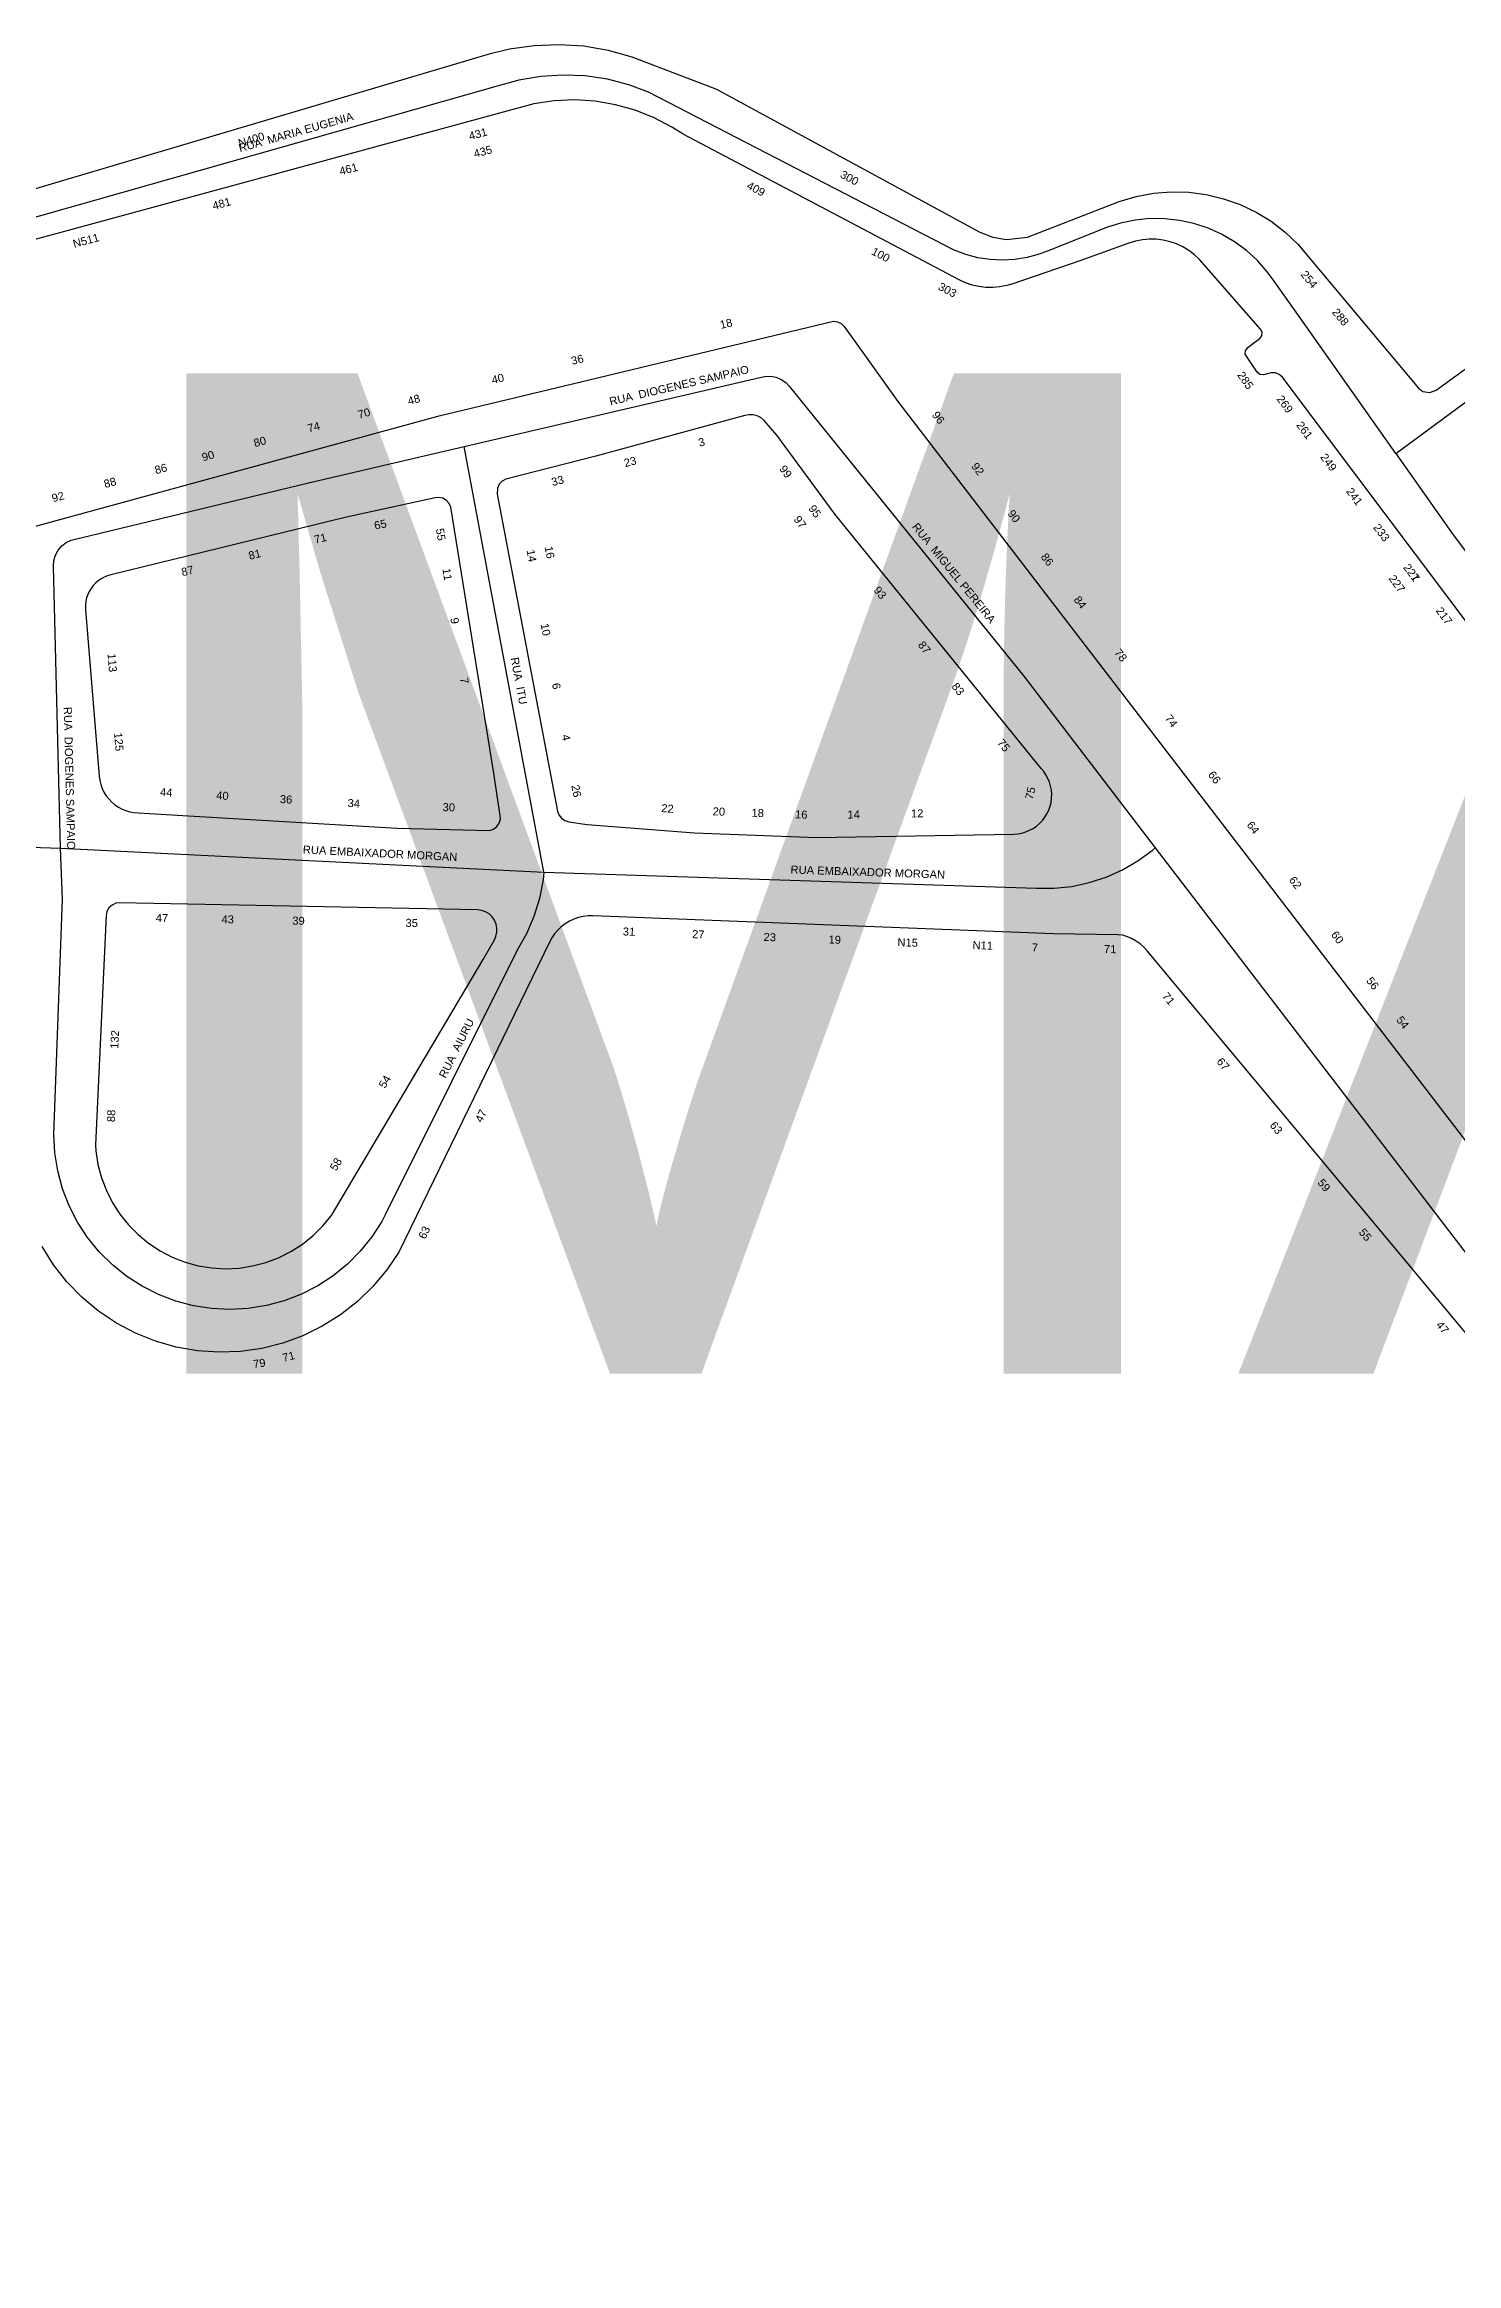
# Model space of a CAD drawing. Header units: millimetres. Extents: x 617751 to 636088, y 68402 to 77988.
# Drawn here: x 627833.8 to 628045.6, y 72740.1 to 73072.9 of the extents above; entities that cross this region are included whole.
import ezdxf

# ---------------------------------------------------------------- set-up
doc = ezdxf.new("R2010")
doc.units = ezdxf.units.MM
doc.header["$LTSCALE"] = 3
doc.header["$MEASUREMENT"] = 0
for name, color, linetype in [('ALINHAMENTO PREDIAL', 120, 'Continuous'), ('BAIRRO', 30, 'Continuous'), ('NOME LOGRADOURO', 252, 'Continuous'), ('NUMERAÇÃO', 7, 'Continuous')]:
    doc.layers.add(name, color=color, linetype=linetype)
doc.styles.get("Standard").update_dxf_attribs({"font": 'arial.ttf'})

msp = doc.modelspace()

# ---------------------------------------------------------------- linework, layer by layer
at = {"layer": 'ALINHAMENTO PREDIAL'}
for points in [[(627823.94, 73048.75), (627900.77, 73071.54), (627903.62, 73072.23), (627907.3, 73072.77), (627911.02, 73072.92), (627914.73, 73072.68), (627918.39, 73072.06), (627921.97, 73071.05), (627934.64, 73066.18), (627974.14, 73044.75), (627976.09, 73044), (627978.15, 73043.67), (627981.26, 73043.99), (627995.05, 73049.35), (627997.59, 73050.1), (628000.19, 73050.59), (628002.83, 73050.8), (628005.48, 73050.74), (628008.1, 73050.4), (628010.68, 73049.78), (628013.18, 73048.9), (628015.57, 73047.77), (628017.83, 73046.39), (628019.93, 73044.78), (628021.85, 73042.96), (628039.92, 73021.37), (628040.59, 73020.88), (628041.62, 73020.72), (628042.58, 73021.09), (628068.44, 73039.84)], [(627823.94, 73048.75), (627900.77, 73071.54), (627903.62, 73072.23), (627907.3, 73072.77), (627911.02, 73072.92), (627914.73, 73072.68), (627918.39, 73072.06), (627921.97, 73071.05), (627934.64, 73066.18), (627974.14, 73044.75), (627976.09, 73044), (627978.15, 73043.67), (627981.26, 73043.99), (627995.05, 73049.35), (627997.59, 73050.1), (628000.19, 73050.59), (628002.83, 73050.8), (628005.48, 73050.74), (628008.1, 73050.4), (628010.68, 73049.78), (628013.18, 73048.9), (628015.57, 73047.77), (628017.83, 73046.39), (628019.93, 73044.78), (628021.85, 73042.96), (628039.92, 73021.37), (628040.59, 73020.88), (628041.62, 73020.72), (628042.58, 73021.09), (628068.44, 73039.84)], [(627823.94, 73048.75), (627900.77, 73071.54), (627903.62, 73072.23), (627907.3, 73072.77), (627911.02, 73072.92), (627914.73, 73072.68), (627918.39, 73072.06), (627921.97, 73071.05), (627934.64, 73066.18), (627974.14, 73044.75), (627976.09, 73044), (627978.15, 73043.67), (627981.26, 73043.99), (627995.05, 73049.35), (627997.59, 73050.1), (628000.19, 73050.59), (628002.83, 73050.8), (628005.48, 73050.74), (628008.1, 73050.4), (628010.68, 73049.78), (628013.18, 73048.9), (628015.57, 73047.77), (628017.83, 73046.39), (628019.93, 73044.78), (628021.85, 73042.96), (628039.92, 73021.37), (628040.59, 73020.88), (628041.62, 73020.72), (628042.58, 73021.09), (628068.44, 73039.84)], [(627823.94, 73048.75), (627900.77, 73071.54), (627903.62, 73072.23), (627907.3, 73072.77), (627911.02, 73072.92), (627914.73, 73072.68), (627918.39, 73072.06), (627921.97, 73071.05), (627934.64, 73066.18), (627974.14, 73044.75), (627976.09, 73044), (627978.15, 73043.67), (627981.26, 73043.99), (627995.05, 73049.35), (627997.59, 73050.1), (628000.19, 73050.59), (628002.83, 73050.8), (628005.48, 73050.74), (628008.1, 73050.4), (628010.68, 73049.78), (628013.18, 73048.9), (628015.57, 73047.77), (628017.83, 73046.39), (628019.93, 73044.78), (628021.85, 73042.96), (628039.92, 73021.37), (628040.59, 73020.88), (628041.62, 73020.72), (628042.58, 73021.09), (628068.44, 73039.84)], [(627823.94, 73048.75), (627900.77, 73071.54), (627903.62, 73072.23), (627907.3, 73072.77), (627911.02, 73072.92), (627914.73, 73072.68), (627918.39, 73072.06), (627921.97, 73071.05), (627934.64, 73066.18), (627974.14, 73044.75), (627976.09, 73044), (627978.15, 73043.67), (627981.26, 73043.99), (627995.05, 73049.35), (627997.59, 73050.1), (628000.19, 73050.59), (628002.83, 73050.8), (628005.48, 73050.74), (628008.1, 73050.4), (628010.68, 73049.78), (628013.18, 73048.9), (628015.57, 73047.77), (628017.83, 73046.39), (628019.93, 73044.78), (628021.85, 73042.96), (628039.92, 73021.37), (628040.59, 73020.88), (628041.62, 73020.72), (628042.58, 73021.09), (628068.44, 73039.84)], [(627823.94, 73048.75), (627900.77, 73071.54), (627903.62, 73072.23), (627907.3, 73072.77), (627911.02, 73072.92), (627914.73, 73072.68), (627918.39, 73072.06), (627921.97, 73071.05), (627934.64, 73066.18), (627974.14, 73044.75), (627976.09, 73044), (627978.15, 73043.67), (627981.26, 73043.99), (627995.05, 73049.35), (627997.59, 73050.1), (628000.19, 73050.59), (628002.83, 73050.8), (628005.48, 73050.74), (628008.1, 73050.4), (628010.68, 73049.78), (628013.18, 73048.9), (628015.57, 73047.77), (628017.83, 73046.39), (628019.93, 73044.78), (628021.85, 73042.96), (628039.92, 73021.37), (628040.59, 73020.88), (628041.62, 73020.72), (628042.58, 73021.09), (628068.44, 73039.84)], [(627823.94, 73048.75), (627900.77, 73071.54), (627903.62, 73072.23), (627907.3, 73072.77), (627911.02, 73072.92), (627914.73, 73072.68), (627918.39, 73072.06), (627921.97, 73071.05), (627934.64, 73066.18), (627974.14, 73044.75), (627976.09, 73044), (627978.15, 73043.67), (627981.26, 73043.99), (627995.05, 73049.35), (627997.59, 73050.1), (628000.19, 73050.59), (628002.83, 73050.8), (628005.48, 73050.74), (628008.1, 73050.4), (628010.68, 73049.78), (628013.18, 73048.9), (628015.57, 73047.77), (628017.83, 73046.39), (628019.93, 73044.78), (628021.85, 73042.96), (628039.92, 73021.37), (628040.59, 73020.88), (628041.62, 73020.72), (628042.58, 73021.09), (628068.44, 73039.84)], [(627823.94, 73048.75), (627900.77, 73071.54), (627903.62, 73072.23), (627907.3, 73072.77), (627911.02, 73072.92), (627914.73, 73072.68), (627918.39, 73072.06), (627921.97, 73071.05), (627934.64, 73066.18), (627974.14, 73044.75), (627976.09, 73044), (627978.15, 73043.67), (627981.26, 73043.99), (627995.05, 73049.35), (627997.59, 73050.1), (628000.19, 73050.59), (628002.83, 73050.8), (628005.48, 73050.74), (628008.1, 73050.4), (628010.68, 73049.78), (628013.18, 73048.9), (628015.57, 73047.77), (628017.83, 73046.39), (628019.93, 73044.78), (628021.85, 73042.96), (628039.92, 73021.37), (628040.59, 73020.88), (628041.62, 73020.72), (628042.58, 73021.09), (628068.44, 73039.84)], [(628162.49, 72832.93), (628021.9, 73019.88), (628019.54, 73023.03), (628019.05, 73023.43), (628018.47, 73023.66), (628017.85, 73023.69), (628017.24, 73023.53), (628016.66, 73023.35), (628016.15, 73023.43), (628015.73, 73023.77), (628013.94, 73026.44), (628013.98, 73026.96), (628014.33, 73027.44), (628015.23, 73028.14), (628016.14, 73028.8), (628016.43, 73029.23), (628016.47, 73029.75), (628016.24, 73030.21), (628007.09, 73040.66), (628006.33, 73041.38), (628005.49, 73042.01), (628004.59, 73042.55), (628003.65, 73042.99), (628002.66, 73043.33), (628001.64, 73043.57), (628000.6, 73043.7), (627999.55, 73043.72), (627998.51, 73043.62), (627997.48, 73043.43), (627996.48, 73043.12), (627989.13, 73040.45), (627978.94, 73036.98), (627978.17, 73036.75), (627977.14, 73036.55), (627976.1, 73036.45), (627975.05, 73036.47), (627974.01, 73036.59), (627972.99, 73036.82), (627972, 73037.16), (627971.05, 73037.6), (627929.64, 73059.45), (627928.05, 73060.46), (627925.32, 73061.89), (627922.46, 73063.03), (627919.5, 73063.86), (627916.46, 73064.38), (627913.39, 73064.58), (627910.32, 73064.46), (627907.27, 73064.01), (627826.51, 73042.05)], [(628162.49, 72832.93), (628021.9, 73019.88), (628019.54, 73023.03), (628019.05, 73023.43), (628018.47, 73023.66), (628017.85, 73023.69), (628017.24, 73023.53), (628016.66, 73023.35), (628016.15, 73023.43), (628015.73, 73023.77), (628013.94, 73026.44), (628013.98, 73026.96), (628014.33, 73027.44), (628015.23, 73028.14), (628016.14, 73028.8), (628016.43, 73029.23), (628016.47, 73029.75), (628016.24, 73030.21), (628007.09, 73040.66), (628006.33, 73041.38), (628005.49, 73042.01), (628004.59, 73042.55), (628003.65, 73042.99), (628002.66, 73043.33), (628001.64, 73043.57), (628000.6, 73043.7), (627999.55, 73043.72), (627998.51, 73043.62), (627997.48, 73043.43), (627996.48, 73043.12), (627989.13, 73040.45), (627978.94, 73036.98), (627978.17, 73036.75), (627977.14, 73036.55), (627976.1, 73036.45), (627975.05, 73036.47), (627974.01, 73036.59), (627972.99, 73036.82), (627972, 73037.16), (627971.05, 73037.6), (627929.64, 73059.45), (627928.05, 73060.46), (627925.32, 73061.89), (627922.46, 73063.03), (627919.5, 73063.86), (627916.46, 73064.38), (627913.39, 73064.58), (627910.32, 73064.46), (627907.27, 73064.01), (627826.51, 73042.05)], [(627828.87, 72999.69), (627893.04, 73017.21), (627952.17, 73031.43), (627952.79, 73031.33), (627953.35, 73031.04), (627953.79, 73030.6), (627957.08, 73026.01), (627958.82, 73023.55), (627961.09, 73020.42), (627961.84, 73019.38), (628058.86, 72893)], [(627828.87, 72999.69), (627893.04, 73017.21), (627952.17, 73031.43), (627952.79, 73031.33), (627953.35, 73031.04), (627953.79, 73030.6), (627957.08, 73026.01), (627958.82, 73023.55), (627961.09, 73020.42), (627961.84, 73019.38), (628058.86, 72893)], [(627901.75, 73005.47), (627910.79, 72957.96), (627911, 72957.37), (627911.38, 72956.88), (627911.9, 72956.52), (627912.5, 72956.35), (627915.24, 72955.94), (627931.33, 72954.67), (627949.63, 72954), (627979.23, 72954.5), (627979.84, 72954.55), (627980.44, 72954.66), (627981.02, 72954.83), (627981.59, 72955.07), (627982.12, 72955.36), (627982.62, 72955.7), (627983.09, 72956.1), (627983.51, 72956.54), (627983.88, 72957.02), (627984.2, 72957.54), (627984.46, 72958.1), (627984.67, 72958.67), (627984.81, 72959.26), (627984.89, 72959.87), (627984.91, 72960.48), (627984.86, 72961.09), (627984.75, 72961.69), (627984.58, 72962.27), (627984.34, 72962.84), (627984.05, 72963.37), (627983.71, 72963.88), (627983.31, 72964.34), (627952.43, 73002.42), (627943.68, 73014.32), (627941.81, 73016.53), (627941.32, 73016.92), (627940.76, 73017.2), (627940.15, 73017.36), (627939.52, 73017.39), (627938.9, 73017.29), (627916.57, 73011.16), (627903.03, 73007.72), (627902.48, 73007.41), (627902.05, 73006.96), (627901.79, 73006.39), (627901.75, 73005.47)], [(627901.75, 73005.47), (627910.79, 72957.96), (627911, 72957.37), (627911.38, 72956.88), (627911.9, 72956.52), (627912.5, 72956.35), (627915.24, 72955.94), (627931.33, 72954.67), (627949.63, 72954), (627979.23, 72954.5), (627979.84, 72954.55), (627980.44, 72954.66), (627981.02, 72954.83), (627981.59, 72955.07), (627982.12, 72955.36), (627982.62, 72955.7), (627983.09, 72956.1), (627983.51, 72956.54), (627983.88, 72957.02), (627984.2, 72957.54), (627984.46, 72958.1), (627984.67, 72958.67), (627984.81, 72959.26), (627984.89, 72959.87), (627984.91, 72960.48), (627984.86, 72961.09), (627984.75, 72961.69), (627984.58, 72962.27), (627984.34, 72962.84), (627984.05, 72963.37), (627983.71, 72963.88), (627983.31, 72964.34), (627952.43, 73002.42), (627943.68, 73014.32), (627941.81, 73016.53), (627941.32, 73016.92), (627940.76, 73017.2), (627940.15, 73017.36), (627939.52, 73017.39), (627938.9, 73017.29), (627916.57, 73011.16), (627903.03, 73007.72), (627902.48, 73007.41), (627902.05, 73006.96), (627901.79, 73006.39), (627901.75, 73005.47)], [(627840.01, 72988.11), (627842.07, 72963.19), (627842.16, 72962.56), (627842.31, 72961.95), (627842.52, 72961.36), (627842.79, 72960.8), (627843.12, 72960.26), (627843.51, 72959.77), (627843.94, 72959.31), (627844.42, 72958.91), (627844.94, 72958.55), (627845.49, 72958.25), (627846.07, 72958.02), (627846.68, 72957.84), (627847.29, 72957.73), (627847.94, 72957.68), (627854.63, 72957.27), (627886.76, 72955.39), (627900.61, 72955.05), (627901.2, 72955.26), (627901.69, 72955.64), (627902.05, 72956.15), (627902.23, 72956.75), (627902.22, 72957.31), (627901.22, 72963.95), (627894.8, 73003.51), (627894.55, 73004.08), (627894.13, 73004.54), (627893.58, 73004.85), (627892.97, 73004.98), (627892.44, 73004.94), (627879.17, 73002.02), (627843.81, 72993.38), (627843.31, 72993.23), (627842.82, 72993.03), (627842.36, 72992.78), (627841.93, 72992.48), (627841.54, 72992.14), (627841.18, 72991.76), (627840.86, 72991.34), (627840.59, 72990.89), (627840.37, 72990.42), (627840.19, 72989.93), (627840.07, 72989.42), (627840.01, 72988.9), (627840.01, 72988.11)], [(627840.01, 72988.11), (627842.07, 72963.19), (627842.16, 72962.56), (627842.31, 72961.95), (627842.52, 72961.36), (627842.79, 72960.8), (627843.12, 72960.26), (627843.51, 72959.77), (627843.94, 72959.31), (627844.42, 72958.91), (627844.94, 72958.55), (627845.49, 72958.25), (627846.07, 72958.02), (627846.68, 72957.84), (627847.29, 72957.73), (627847.94, 72957.68), (627854.63, 72957.27), (627886.76, 72955.39), (627900.61, 72955.05), (627901.2, 72955.26), (627901.69, 72955.64), (627902.05, 72956.15), (627902.23, 72956.75), (627902.22, 72957.31), (627901.22, 72963.95), (627894.8, 73003.51), (627894.55, 73004.08), (627894.13, 73004.54), (627893.58, 73004.85), (627892.97, 73004.98), (627892.44, 73004.94), (627879.17, 73002.02), (627843.81, 72993.38), (627843.31, 72993.23), (627842.82, 72993.03), (627842.36, 72992.78), (627841.93, 72992.48), (627841.54, 72992.14), (627841.18, 72991.76), (627840.86, 72991.34), (627840.59, 72990.89), (627840.37, 72990.42), (627840.19, 72989.93), (627840.07, 72989.42), (627840.01, 72988.9), (627840.01, 72988.11)], [(627841.51, 72907.92), (627841.58, 72907), (627841.89, 72904.97), (627842.41, 72902.98), (627843.14, 72901.06), (627844.06, 72899.23), (627845.17, 72897.5), (627846.45, 72895.9), (627847.89, 72894.44), (627849.48, 72893.14), (627851.2, 72892.01), (627853.02, 72891.07), (627854.94, 72890.32), (627856.92, 72889.78), (627858.94, 72889.45), (627860.99, 72889.33), (627863.04, 72889.43), (627865.07, 72889.74), (627867.06, 72890.26), (627868.98, 72890.98), (627870.81, 72891.91), (627872.54, 72893.01), (627874.14, 72894.3), (627875.6, 72895.74), (627876.9, 72897.33), (627899.65, 72935.69), (627901.33, 72938.66), (627901.55, 72939.16), (627901.69, 72939.77), (627901.71, 72940.39), (627901.59, 72941.01), (627901.34, 72941.59), (627900.99, 72942.1), (627900.53, 72942.53), (627899.99, 72942.86), (627899.4, 72943.06), (627898.78, 72943.14), (627845.13, 72944.19), (627844.56, 72944.12), (627843.99, 72943.86), (627843.53, 72943.44), (627843.22, 72942.9), (627843.09, 72942.28), (627841.51, 72907.92)], [(627841.51, 72907.92), (627841.58, 72907), (627841.89, 72904.97), (627842.41, 72902.98), (627843.14, 72901.06), (627844.06, 72899.23), (627845.17, 72897.5), (627846.45, 72895.9), (627847.89, 72894.44), (627849.48, 72893.14), (627851.2, 72892.01), (627853.02, 72891.07), (627854.94, 72890.32), (627856.92, 72889.78), (627858.94, 72889.45), (627860.99, 72889.33), (627863.04, 72889.43), (627865.07, 72889.74), (627867.06, 72890.26), (627868.98, 72890.98), (627870.81, 72891.91), (627872.54, 72893.01), (627874.14, 72894.3), (627875.6, 72895.74), (627876.9, 72897.33), (627899.65, 72935.69), (627901.33, 72938.66), (627901.55, 72939.16), (627901.69, 72939.77), (627901.71, 72940.39), (627901.59, 72941.01), (627901.34, 72941.59), (627900.99, 72942.1), (627900.53, 72942.53), (627899.99, 72942.86), (627899.4, 72943.06), (627898.78, 72943.14), (627845.13, 72944.19), (627844.56, 72944.12), (627843.99, 72943.86), (627843.53, 72943.44), (627843.22, 72942.9), (627843.09, 72942.28), (627841.51, 72907.92)], [(628078.45, 72841.99), (627999.25, 72937.02), (627998.75, 72937.56), (627998.2, 72938.04), (627997.6, 72938.46), (627996.96, 72938.82), (627996.28, 72939.1), (627995.58, 72939.32), (627994.83, 72939.39), (627985.17, 72939.55), (627916.11, 72942.24), (627915.38, 72942.23), (627914.65, 72942.14), (627913.94, 72941.97), (627913.24, 72941.73), (627912.58, 72941.42), (627911.95, 72941.04), (627911.37, 72940.6), (627910.83, 72940.1), (627910.35, 72939.55), (627909.93, 72938.95), (627909.58, 72938.3), (627887, 72891.83), (627885.2, 72889.15), (627883.13, 72886.67), (627880.81, 72884.42), (627878.26, 72882.42), (627875.53, 72880.7), (627872.62, 72879.28), (627869.59, 72878.17), (627866.45, 72877.38), (627863.25, 72876.92), (627860.02, 72876.8), (627856.8, 72877.02), (627853.62, 72877.57), (627850.51, 72878.46), (627847.51, 72879.66), (627844.65, 72881.17), (627841.97, 72882.97), (627839.49, 72885.05), (627837.24, 72887.37), (627835.24, 72889.91), (627833.52, 72892.65)], [(628078.45, 72841.99), (627999.25, 72937.02), (627998.75, 72937.56), (627998.2, 72938.04), (627997.6, 72938.46), (627996.96, 72938.82), (627996.28, 72939.1), (627995.58, 72939.32), (627994.83, 72939.39), (627985.17, 72939.55), (627916.11, 72942.24), (627915.38, 72942.23), (627914.65, 72942.14), (627913.94, 72941.97), (627913.24, 72941.73), (627912.58, 72941.42), (627911.95, 72941.04), (627911.37, 72940.6), (627910.83, 72940.1), (627910.35, 72939.55), (627909.93, 72938.95), (627909.58, 72938.3), (627887, 72891.83), (627885.2, 72889.15), (627883.13, 72886.67), (627880.81, 72884.42), (627878.26, 72882.42), (627875.53, 72880.7), (627872.62, 72879.28), (627869.59, 72878.17), (627866.45, 72877.38), (627863.25, 72876.92), (627860.02, 72876.8), (627856.8, 72877.02), (627853.62, 72877.57), (627850.51, 72878.46), (627847.51, 72879.66), (627844.65, 72881.17), (627841.97, 72882.97), (627839.49, 72885.05), (627837.24, 72887.37), (627835.24, 72889.91), (627833.52, 72892.65)]]:
    msp.add_lwpolyline(points, dxfattribs=at)
at = {"layer": 'NOME LOGRADOURO'}
for points in [[(628036.5, 73011.59), (628023.03, 73030.69), (628018.04, 73037.77), (628017.24, 73038.83), (628015.76, 73040.5), (628014.11, 73042), (628012.32, 73043.31), (628010.4, 73044.44), (628008.37, 73045.36), (628006.25, 73046.06), (628004.08, 73046.53), (628001.87, 73046.78), (627999.64, 73046.79), (627997.42, 73046.57), (627995.24, 73046.12), (627993.12, 73045.44), (627984.8, 73042.13), (627983.02, 73041.44), (627981.22, 73040.95), (627979.38, 73040.65), (627977.53, 73040.55), (627975.67, 73040.64), (627973.83, 73040.93), (627972.03, 73041.41), (627970.29, 73042.07), (627968.63, 73042.91), (627924.47, 73065.77), (627921.52, 73066.86), (627918.28, 73067.69), (627914.97, 73068.18), (627911.62, 73068.32), (627908.28, 73068.11), (627904.98, 73067.55), (627901.76, 73066.65), (627825.13, 73044.91)], [(628036.5, 73011.59), (628023.03, 73030.69), (628018.04, 73037.77), (628017.24, 73038.83), (628015.76, 73040.5), (628014.11, 73042), (628012.32, 73043.31), (628010.4, 73044.44), (628008.37, 73045.36), (628006.25, 73046.06), (628004.08, 73046.53), (628001.87, 73046.78), (627999.64, 73046.79), (627997.42, 73046.57), (627995.24, 73046.12), (627993.12, 73045.44), (627984.8, 73042.13), (627983.02, 73041.44), (627981.22, 73040.95), (627979.38, 73040.65), (627977.53, 73040.55), (627975.67, 73040.64), (627973.83, 73040.93), (627972.03, 73041.41), (627970.29, 73042.07), (627968.63, 73042.91), (627924.47, 73065.77), (627921.52, 73066.86), (627918.28, 73067.69), (627914.97, 73068.18), (627911.62, 73068.32), (627908.28, 73068.11), (627904.98, 73067.55), (627901.76, 73066.65), (627825.13, 73044.91)], [(628036.5, 73011.59), (628076.93, 73041.34)], [(628036.5, 73011.59), (628076.93, 73041.34)], [(627941.13, 73022.98), (627941.91, 73023.14), (627942.74, 73023.16), (627943.57, 73023), (627944.34, 73022.68), (627945.02, 73022.2), (627945.52, 73021.69), (627980.71, 72978.16), (628000.43, 72952.43)], [(627941.13, 73022.98), (627941.91, 73023.14), (627942.74, 73023.16), (627943.57, 73023), (627944.34, 73022.68), (627945.02, 73022.2), (627945.52, 73021.69), (627980.71, 72978.16), (628000.43, 72952.43)], [(627896.8, 73012.61), (627941.13, 73022.98)], [(627896.8, 73012.61), (627941.13, 73022.98)], [(627836.28, 72952.39), (627835.22, 72994.69), (627835.28, 72995.52), (627835.52, 72996.32), (627835.92, 72997.06), (627836.46, 72997.7), (627837.12, 72998.21), (627837.88, 72998.57), (627873.47, 73007.15), (627896.8, 73012.61)], [(627836.28, 72952.39), (627835.22, 72994.69), (627835.28, 72995.52), (627835.52, 72996.32), (627835.92, 72997.06), (627836.46, 72997.7), (627837.12, 72998.21), (627837.88, 72998.57), (627873.47, 73007.15), (627896.8, 73012.61)], [(627908.77, 72948.81), (627896.8, 73012.61)], [(627908.77, 72948.81), (627896.8, 73012.61)], [(628036.5, 73011.59), (628045.1, 72999.39), (628196.76, 72797.81)], [(628036.5, 73011.59), (628045.1, 72999.39), (628196.76, 72797.81)], [(627771.17, 72952.59), (627787.06, 72952.39), (627825.7, 72952.73), (627836.28, 72952.39)], [(627771.17, 72952.59), (627787.06, 72952.39), (627825.7, 72952.73), (627836.28, 72952.39)], [(627908.77, 72948.81), (627908.63, 72947.62), (627908.08, 72944.85), (627907.25, 72942.16), (627906.14, 72939.56), (627904.76, 72937.1), (627885.08, 72897.6), (627884.45, 72896.43), (627882.96, 72894.12), (627881.23, 72891.97), (627879.29, 72890.01), (627877.15, 72888.27), (627874.84, 72886.76), (627872.39, 72885.51), (627869.82, 72884.51), (627867.16, 72883.79), (627864.43, 72883.35), (627861.68, 72883.2), (627858.93, 72883.34), (627856.2, 72883.76), (627853.54, 72884.46), (627850.96, 72885.44), (627848.5, 72886.69), (627846.19, 72888.18), (627844.04, 72889.91), (627842.09, 72891.86), (627840.34, 72893.99), (627838.84, 72896.3), (627837.58, 72898.75), (627836.58, 72901.33), (627835.86, 72903.99), (627835.42, 72906.71), (627835.27, 72909.46), (627836.59, 72944.74), (627836.28, 72952.39)], [(627908.77, 72948.81), (627908.63, 72947.62), (627908.08, 72944.85), (627907.25, 72942.16), (627906.14, 72939.56), (627904.76, 72937.1), (627885.08, 72897.6), (627884.45, 72896.43), (627882.96, 72894.12), (627881.23, 72891.97), (627879.29, 72890.01), (627877.15, 72888.27), (627874.84, 72886.76), (627872.39, 72885.51), (627869.82, 72884.51), (627867.16, 72883.79), (627864.43, 72883.35), (627861.68, 72883.2), (627858.93, 72883.34), (627856.2, 72883.76), (627853.54, 72884.46), (627850.96, 72885.44), (627848.5, 72886.69), (627846.19, 72888.18), (627844.04, 72889.91), (627842.09, 72891.86), (627840.34, 72893.99), (627838.84, 72896.3), (627837.58, 72898.75), (627836.58, 72901.33), (627835.86, 72903.99), (627835.42, 72906.71), (627835.27, 72909.46), (627836.59, 72944.74), (627836.28, 72952.39)], [(627836.28, 72952.39), (627908.77, 72948.81)], [(627836.28, 72952.39), (627908.77, 72948.81)], [(627908.77, 72948.81), (627982.62, 72946.37), (627985.29, 72946.38), (627987.94, 72946.66), (627990.54, 72947.22), (627993.08, 72948.05), (627995.51, 72949.14), (627997.81, 72950.47), (627999.97, 72952.04), (628000.43, 72952.43)], [(627908.77, 72948.81), (627982.62, 72946.37), (627985.29, 72946.38), (627987.94, 72946.66), (627990.54, 72947.22), (627993.08, 72948.05), (627995.51, 72949.14), (627997.81, 72950.47), (627999.97, 72952.04), (628000.43, 72952.43)], [(628000.43, 72952.43), (628091.84, 72833.18), (628095.12, 72828.75), (628097.92, 72824), (628099.89, 72819.79), (628110.16, 72792.73), (628112, 72787.73), (628114.35, 72782.95), (628117.19, 72778.44), (628120.48, 72774.25), (628123.39, 72771.19), (628154.24, 72740.15)], [(628000.43, 72952.43), (628091.84, 72833.18), (628095.12, 72828.75), (628097.92, 72824), (628099.89, 72819.79), (628110.16, 72792.73), (628112, 72787.73), (628114.35, 72782.95), (628117.19, 72778.44), (628120.48, 72774.25), (628123.39, 72771.19), (628154.24, 72740.15)]]:
    msp.add_lwpolyline(points, dxfattribs=at)

# ---------------------------------------------------------------- texts
at = {"layer": 'BAIRRO'}
msp.add_text('HUMAITA', height=150, dxfattribs=at).set_placement((627535.33, 72873.57))
at = {"layer": 'NOME LOGRADOURO'}
for s, rotation, p in [('RUA  MARIA EUGENIA', 15.8387, (627863.18, 73056.74)), ('RUA  MARIA EUGENIA', 15.8387, (627863.18, 73056.74)), ('RUA  DIOGENES SAMPAIO', 13.1705, (627918.74, 73018.77)), ('RUA  DIOGENES SAMPAIO', 13.1705, (627918.74, 73018.77)), ('RUA  MIGUEL PEREIRA', 308.9524, (627963.9, 73000.55)), ('RUA  MIGUEL PEREIRA', 308.9524, (627963.9, 73000.55)), ('RUA  ITU', 280.6262, (627903.77, 72980.89)), ('RUA  ITU', 280.6262, (627903.77, 72980.89)), ('RUA  DIOGENES SAMPAIO', 271.4367, (627836.75, 72973.56)), ('RUA  DIOGENES SAMPAIO', 271.4367, (627836.75, 72973.56)), ('RUA EMBAIXADOR MORGAN', 357.1704, (627872.58, 72951.6)), ('RUA EMBAIXADOR MORGAN', 357.1704, (627872.58, 72951.6)), ('RUA EMBAIXADOR MORGAN', 358.1076, (627945.73, 72948.59)), ('RUA EMBAIXADOR MORGAN', 358.1076, (627945.73, 72948.59)), ('RUA  AIURU', 63.5162, (627894.03, 72917.79)), ('RUA  AIURU', 63.5162, (627894.03, 72917.79))]:
    msp.add_text(s, height=1.2, rotation=rotation, dxfattribs=at).set_placement(p)
at = {"layer": 'NUMERAÇÃO'}
for s, rotation, p in [('N400', 16.5303, (627863.14, 73057.5)), ('N400', 16.5303, (627863.14, 73057.5)), ('431', 15.2208, (627897.68, 73058.55)), ('431', 15.2208, (627897.68, 73058.55)), ('435', 15.2208, (627898.41, 73055.9)), ('435', 15.2208, (627898.41, 73055.9)), ('461', 15.2208, (627878.26, 73053.27)), ('461', 15.2208, (627878.26, 73053.27)), ('300', 331.5043, (627953.08, 73053.04)), ('300', 331.5043, (627953.08, 73053.04)), ('481', 15.2208, (627859.23, 73048.09)), ('481', 15.2208, (627859.23, 73048.09)), ('409', 332.1675, (627939.05, 73051.37)), ('409', 332.1675, (627939.05, 73051.37)), ('N511', 15.2208, (627838.31, 73042.4)), ('N511', 15.2208, (627838.31, 73042.4)), ('100', 332.1675, (627957.76, 73041.5)), ('100', 332.1675, (627957.76, 73041.5)), ('303', 332.1675, (627967.77, 73036.22)), ('303', 332.1675, (627967.77, 73036.22)), ('254', 309.7911, (628022.17, 73038.37)), ('254', 309.7911, (628022.17, 73038.37)), ('288', 309.7911, (628026.87, 73032.73)), ('288', 309.7911, (628026.87, 73032.73)), ('18', 13.5802, (627935.32, 73030.24)), ('18', 13.5802, (627935.32, 73030.24)), ('36', 13.5802, (627913.01, 73024.85)), ('36', 13.5802, (627913.01, 73024.85)), ('40', 13.5802, (627901.08, 73021.98)), ('40', 13.5802, (627901.08, 73021.98)), ('285', 305.2485, (628012.68, 73023.33)), ('285', 305.2485, (628012.68, 73023.33)), ('48', 15.2787, (627888.51, 73018.82)), ('48', 15.2787, (627888.51, 73018.82)), ('269', 306.6611, (628018.57, 73019.74)), ('269', 306.6611, (628018.57, 73019.74)), ('70', 15.2787, (627881.04, 73016.78)), ('70', 15.2787, (627881.04, 73016.78)), ('96', 307.4863, (627966.88, 73017.33)), ('96', 307.4863, (627966.88, 73017.33)), ('80', 15.2787, (627865.42, 73012.52)), ('80', 15.2787, (627865.42, 73012.52)), ('74', 15.2787, (627873.5, 73014.72)), ('74', 15.2787, (627873.5, 73014.72)), ('3', 15.3584, (627932.12, 73012.57)), ('3', 15.3584, (627932.12, 73012.57)), ('261', 306.9169, (628021.52, 73015.81)), ('261', 306.9169, (628021.52, 73015.81)), ('86', 15.2787, (627850.58, 73008.46)), ('86', 15.2787, (627850.58, 73008.46)), ('90', 15.2787, (627857.65, 73010.39)), ('90', 15.2787, (627857.65, 73010.39)), ('23', 15.3584, (627920.95, 73009.51)), ('23', 15.3584, (627920.95, 73009.51)), ('99', 306.2996, (627943.99, 73009.26)), ('99', 306.2996, (627943.99, 73009.26)), ('92', 307.4863, (627972.79, 73009.63)), ('92', 307.4863, (627972.79, 73009.63)), ('249', 306.9169, (628025.13, 73011.01)), ('249', 306.9169, (628025.13, 73011.01)), ('88', 15.2787, (627842.95, 73006.38)), ('88', 15.2787, (627842.95, 73006.38)), ('33', 14.2252, (627910.05, 73006.67)), ('33', 14.2252, (627910.05, 73006.67)), ('241', 306.9169, (628029, 73005.87)), ('241', 306.9169, (628029, 73005.87)), ('241', 306.9169, (628029, 73005.87)), ('241', 306.9169, (628029, 73005.87)), ('92', 15.2787, (627835.14, 73004.25)), ('92', 15.2787, (627835.14, 73004.25)), ('95', 306.2996, (627948.36, 73003.31)), ('95', 306.2996, (627948.36, 73003.31)), ('90', 307.4863, (627978.22, 73002.55)), ('90', 307.4863, (627978.22, 73002.55)), ('65', 12.4162, (627883.45, 73000.14)), ('65', 12.4162, (627883.45, 73000.14)), ('55', 279.1543, (627892.56, 73000.26)), ('55', 279.1543, (627892.56, 73000.26)), ('97', 306.2996, (627946.14, 73001.68)), ('97', 306.2996, (627946.14, 73001.68)), ('233', 306.9169, (628033.06, 73000.47)), ('233', 306.9169, (628033.06, 73000.47)), ('81', 13.7378, (627864.63, 72995.63)), ('81', 13.7378, (627864.63, 72995.63)), ('71', 13.7378, (627874.48, 72998.04)), ('71', 13.7378, (627874.48, 72998.04)), ('14', 280.733, (627906.15, 72997.04)), ('14', 280.733, (627906.15, 72997.04)), ('16', 280.733, (627908.86, 72997.56)), ('16', 280.733, (627908.86, 72997.56)), ('86', 307.4863, (627983.21, 72996.05)), ('86', 307.4863, (627983.21, 72996.05)), ('87', 13.7378, (627854.55, 72993.17)), ('87', 13.7378, (627854.55, 72993.17)), ('11', 279.1543, (627893.53, 72994.28)), ('11', 279.1543, (627893.53, 72994.28)), ('227', 306.9169, (628035.37, 72992.81)), ('227', 306.9169, (628035.37, 72992.81)), ('227', 306.9169, (628037.57, 72994.46)), ('221', 306.9169, (628037.57, 72994.46)), ('227', 306.9169, (628037.57, 72994.46)), ('221', 306.9169, (628037.57, 72994.46)), ('93', 309.0136, (627958.12, 72991.04)), ('93', 309.0136, (627958.12, 72991.04)), ('84', 307.4863, (627988.15, 72989.62)), ('84', 307.4863, (627988.15, 72989.62)), ('9', 279.1543, (627894.73, 72986.85)), ('9', 279.1543, (627894.73, 72986.85)), ('217', 306.9169, (628042.45, 72987.98)), ('217', 306.9169, (628042.45, 72987.98)), ('10', 280.733, (627908.26, 72985.98)), ('10', 280.733, (627908.26, 72985.98)), ('87', 309.0136, (627964.77, 72982.83)), ('87', 309.0136, (627964.77, 72982.83)), ('113', 274.6823, (627843.32, 72981.54)), ('113', 274.6823, (627843.32, 72981.54)), ('78', 307.4863, (627994.24, 72981.69)), ('78', 307.4863, (627994.24, 72981.69)), ('7', 279.1543, (627896.18, 72977.88)), ('7', 279.1543, (627896.18, 72977.88)), ('6', 280.733, (627909.96, 72977.04)), ('6', 280.733, (627909.96, 72977.04)), ('83', 309.0136, (627969.82, 72976.6)), ('83', 309.0136, (627969.82, 72976.6)), ('74', 307.4863, (628001.81, 72971.84)), ('74', 307.4863, (628001.81, 72971.84)), ('125', 274.6823, (627844.3, 72969.68)), ('125', 274.6823, (627844.3, 72969.68)), ('4', 280.733, (627911.43, 72969.33)), ('4', 280.733, (627911.43, 72969.33)), ('75', 309.0136, (627976.67, 72968.16)), ('75', 309.0136, (627976.67, 72968.16)), ('66', 307.4863, (628008.29, 72963.38)), ('66', 307.4863, (628008.29, 72963.38)), ('44', 356.4913, (627851.16, 72960.23)), ('44', 356.4913, (627851.16, 72960.23)), ('40', 356.6496, (627859.59, 72959.73)), ('40', 356.6496, (627859.59, 72959.73)), ('36', 356.6496, (627869.13, 72959.17)), ('36', 356.6496, (627869.13, 72959.17)), ('26', 280.733, (627912.87, 72961.77)), ('26', 280.733, (627912.87, 72961.77)), ('75', 76.6898, (627982.07, 72959.6)), ('75', 76.6898, (627982.07, 72959.6)), ('34', 356.6496, (627879.29, 72958.58)), ('34', 356.6496, (627879.29, 72958.58)), ('30', 358.421, (627893.55, 72957.95)), ('30', 358.421, (627893.55, 72957.95)), ('22', 355.4847, (627926.32, 72957.82)), ('22', 355.4847, (627926.32, 72957.82)), ('20', 357.9021, (627934.05, 72957.32)), ('20', 357.9021, (627934.05, 72957.32)), ('18', 357.9021, (627939.87, 72957.11)), ('18', 357.9021, (627939.87, 72957.11)), ('16', 357.9021, (627946.4, 72956.87)), ('16', 357.9021, (627946.4, 72956.87)), ('14', 0.9682, (627954.29, 72956.83)), ('14', 0.9682, (627954.29, 72956.83)), ('12', 0.9682, (627963.82, 72956.99)), ('12', 0.9682, (627963.82, 72956.99)), ('64', 307.4863, (628014.08, 72955.85)), ('64', 307.4863, (628014.08, 72955.85)), ('62', 307.4863, (628020.42, 72947.59)), ('62', 307.4863, (628020.42, 72947.59)), ('47', 358.8782, (627850.54, 72941.33)), ('47', 358.8782, (627850.54, 72941.33)), ('43', 358.8782, (627860.39, 72941.14)), ('43', 358.8782, (627860.39, 72941.14)), ('39', 358.8782, (627871.02, 72940.93)), ('39', 358.8782, (627871.02, 72940.93)), ('35', 358.8782, (627887.99, 72940.6)), ('35', 358.8782, (627887.99, 72940.6)), ('31', 357.7679, (627920.57, 72939.31)), ('31', 357.7679, (627920.57, 72939.31)), ('27', 357.7679, (627930.96, 72938.91)), ('27', 357.7679, (627930.96, 72938.91)), ('60', 307.4863, (628026.72, 72939.39)), ('60', 307.4863, (628026.72, 72939.39)), ('23', 357.7679, (627941.69, 72938.49)), ('23', 357.7679, (627941.69, 72938.49)), ('19', 357.7679, (627951.43, 72938.11)), ('19', 357.7679, (627951.43, 72938.11)), ('N15', 357.7679, (627961.76, 72937.71)), ('N15', 357.7679, (627961.76, 72937.71)), ('N11', 357.7679, (627973.02, 72937.27)), ('N11', 357.7679, (627973.02, 72937.27)), ('7', 357.7679, (627981.92, 72936.92)), ('7', 357.7679, (627981.92, 72936.92)), ('71', 359.0506, (627992.73, 72936.67)), ('71', 359.0506, (627992.73, 72936.67)), ('71', 309.7855, (628001.38, 72930.16)), ('71', 309.7855, (628001.38, 72930.16)), ('56', 307.4863, (628032, 72932.5)), ('56', 307.4863, (628032, 72932.5)), ('54', 307.4863, (628036.51, 72926.63)), ('54', 307.4863, (628036.51, 72926.63)), ('132', 87.4115, (627844.93, 72922.28)), ('132', 87.4115, (627844.93, 72922.28)), ('67', 309.7855, (628009.56, 72920.35)), ('67', 309.7855, (628009.56, 72920.35)), ('54', 59.3594, (627884.94, 72916.27)), ('54', 59.3594, (627884.94, 72916.27)), ('47', 64.1172, (627899.45, 72911.14)), ('47', 64.1172, (627899.45, 72911.14)), ('88', 87.4115, (627844.42, 72911.29)), ('88', 87.4115, (627844.42, 72911.29)), ('63', 309.7855, (628017.53, 72910.79)), ('63', 309.7855, (628017.53, 72910.79)), ('58', 59.3594, (627877.6, 72903.89)), ('58', 59.3594, (627877.6, 72903.89)), ('59', 309.7855, (628024.7, 72902.18)), ('59', 309.7855, (628024.7, 72902.18)), ('63', 64.1172, (627890.95, 72893.66)), ('63', 64.1172, (627890.95, 72893.66)), ('55', 309.7855, (628030.89, 72894.75)), ('55', 309.7855, (628030.89, 72894.75)), ('47', 309.7855, (628042.47, 72880.86)), ('47', 309.7855, (628042.47, 72880.86)), ('71', 14.1295, (627869.71, 72875.36)), ('71', 14.1295, (627869.71, 72875.36)), ('79', 8.1844, (627865.24, 72874.42)), ('79', 8.1844, (627865.24, 72874.42))]:
    msp.add_text(s, height=1.2, rotation=rotation, dxfattribs=at).set_placement(p)

doc.saveas('drawing.dxf')
